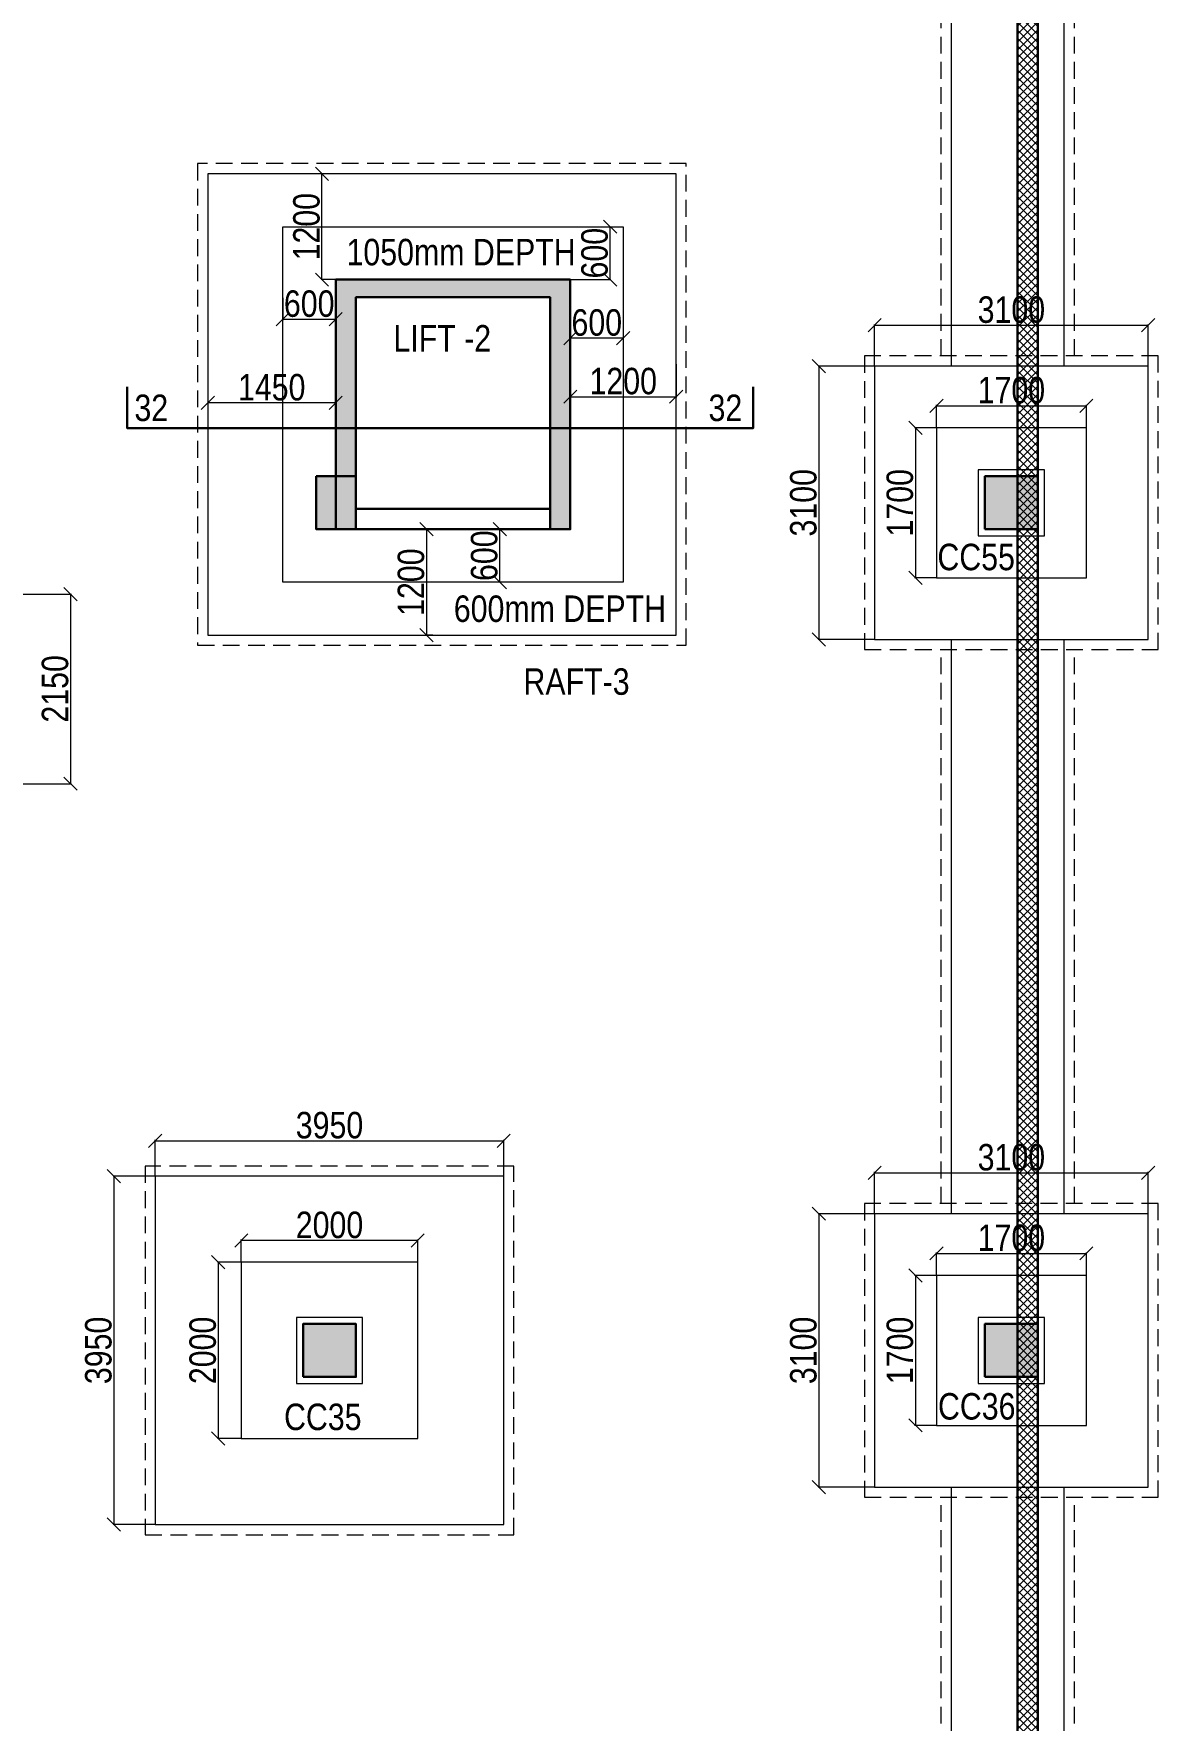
# Model space of a CAD drawing. Header units: millimetres. Extents: x 1112055 to 3390982, y -148532 to 766891.
# Drawn here: x 2037051 to 2049799, y 692544 to 711665 of the extents above; entities that cross this region are included whole.
import ezdxf

# ---------------------------------------------------------------- set-up
doc = ezdxf.new("R2010")
doc.units = ezdxf.units.MM
doc.header["$PDMODE"] = 35
doc.header["$PDSIZE"] = -25
doc.linetypes.add('DASHED2', pattern=[0.375, 0.25, -0.125])
doc.linetypes.add('Hidden', pattern=[9.525, 6.35, -3.175])
for name, color, linetype, lineweight in [('B COL. NO.', 3, 'Continuous', 20), ('B FINAL COLUMN', 1, 'Continuous', 30), ('B FOOTING', 49, 'Continuous', 20), ('B FOOTING DIM', 234, 'Continuous', 9), ('B HATCH', 250, 'Continuous', 0), ('B P.C.C', 251, 'Continuous', 0)]:
    doc.layers.add(name, color=color, linetype=linetype, lineweight=lineweight)
doc.layers.add('B Pedestal', color=7, linetype='Continuous', lineweight=9, true_color=0x5c8948)
doc.layers.add('B-COL HT', color=7, linetype='Continuous', lineweight=0, true_color=0x4e4f45)
doc.styles.add('SWINC', font='swissc.ttf')
doc.dimstyles.new('BHOOMI', dxfattribs={"dimtxt": 230, "dimasz": 150, "dimexe": 10, "dimexo": 0, "dimgap": 25, "dimtad": 1, "dimdec": 0, "dimzin": 0, "dimdsep": 46, "dimtxsty": 'SWINC', "dimblk": 'OBLIQUE', "dimcen": 0.09, "dimclrd": 250, "dimclre": 250, "dimclrt": 256, "dimaunit": 1, "dimadec": 3, "dimazin": 0, "dimtfac": 1, "dimtdec": 0, "dimtofl": 0, "dimtmove": 1, "dimatfit": 3, "dimfxl": 100, "dimtolj": 1, "dimtzin": 0, "dimlwd": 9, "dimlwe": 5, "dimarcsym": 0})

# ---------------------------------------------------------------- blocks, each defined once
blk = doc.blocks.new('_Oblique')
at = {"color": 0, "linetype": 'ByBlock', "lineweight": -2}
blk.add_line((-0.5, -0.5), (0.5, 0.5), dxfattribs=at)
blk = doc.blocks.new('*D2979')
at = {"layer": 'B FOOTING DIM', "color": 250, "lineweight": 5, "ltscale": 0.5, "transparency": 16777216}
for p, q in [((2046584, 698287), (2046584, 698760)), ((2046584, 698750), (2049684, 698750)), ((2049684, 698287), (2049684, 698760))]:
    blk.add_line(p, q, dxfattribs=at)
at = {"layer": 'Defpoints', "color": 0, "transparency": 16777216}
for p in [(2049684, 698750), (2046584, 698287), (2049684, 698287)]:
    blk.add_point(p, dxfattribs=at)
at = {"layer": 'B FOOTING DIM', "color": 250, "lineweight": 5, "transparency": 16777216, "xscale": 150, "yscale": 150, "zscale": 150, "rotation": 180}
blk.add_blockref('_Oblique', (2046584, 698750), dxfattribs=at)
at = {"layer": 'B FOOTING DIM', "color": 250, "lineweight": 5, "transparency": 16777216, "xscale": 150, "yscale": 150, "zscale": 150}
blk.add_blockref('_Oblique', (2049684, 698750), dxfattribs=at)
at = {"layer": 'B FOOTING DIM', "transparency": 16777216, "insert": (2048134, 698925), "char_height": 300, "attachment_point": 5, "style": 'SWINC'}
blk.add_mtext('\\A1;3100', dxfattribs=at)
blk = doc.blocks.new('*D2980')
at = {"layer": 'B FOOTING DIM', "color": 250, "lineweight": 5, "ltscale": 0.5, "transparency": 16777216}
for p, q in [((2046584, 698287), (2045942, 698287)), ((2045952, 698287), (2045952, 695187)), ((2046584, 695187), (2045942, 695187))]:
    blk.add_line(p, q, dxfattribs=at)
at = {"layer": 'Defpoints', "color": 0, "transparency": 16777216}
for p in [(2046584, 698287), (2045952, 695187), (2046584, 695187)]:
    blk.add_point(p, dxfattribs=at)
at = {"layer": 'B FOOTING DIM', "color": 250, "lineweight": 5, "transparency": 16777216, "xscale": 150, "yscale": 150, "zscale": 150}
for p, rotation in [((2045952, 698287), 90), ((2045952, 695187), 270)]:
    blk.add_blockref('_Oblique', p, dxfattribs=dict(at, rotation=rotation))
at = {"layer": 'B FOOTING DIM', "transparency": 16777216, "insert": (2045777, 696737), "char_height": 300, "attachment_point": 5, "rotation": 90, "style": 'SWINC'}
blk.add_mtext('\\A1;3100', dxfattribs=at)
blk = doc.blocks.new('*D2981')
at = {"layer": 'B FOOTING DIM', "color": 250, "lineweight": 5, "ltscale": 0.5, "transparency": 16777216}
for p, q in [((2047284, 697587), (2047036, 697587)), ((2047046, 697587), (2047046, 695887)), ((2047284, 695887), (2047036, 695887))]:
    blk.add_line(p, q, dxfattribs=at)
at = {"layer": 'Defpoints', "color": 0, "transparency": 16777216}
for p in [(2047284, 697587), (2047046, 695887), (2047284, 695887)]:
    blk.add_point(p, dxfattribs=at)
at = {"layer": 'B FOOTING DIM', "color": 250, "lineweight": 5, "transparency": 16777216, "xscale": 150, "yscale": 150, "zscale": 150}
for p, rotation in [((2047046, 697587), 90), ((2047046, 695887), 270)]:
    blk.add_blockref('_Oblique', p, dxfattribs=dict(at, rotation=rotation))
at = {"layer": 'B FOOTING DIM', "transparency": 16777216, "insert": (2046871, 696737), "char_height": 300, "attachment_point": 5, "rotation": 90, "style": 'SWINC'}
blk.add_mtext('\\A1;1700', dxfattribs=at)
blk = doc.blocks.new('*D2982')
at = {"layer": 'B FOOTING DIM', "color": 250, "lineweight": 5, "ltscale": 0.5, "transparency": 16777216}
for p, q in [((2047284, 697587), (2047284, 697847)), ((2047284, 697837), (2048984, 697837)), ((2048984, 697587), (2048984, 697847))]:
    blk.add_line(p, q, dxfattribs=at)
at = {"layer": 'Defpoints', "color": 0, "transparency": 16777216}
for p in [(2048984, 697837), (2047284, 697587), (2048984, 697587)]:
    blk.add_point(p, dxfattribs=at)
at = {"layer": 'B FOOTING DIM', "color": 250, "lineweight": 5, "transparency": 16777216, "xscale": 150, "yscale": 150, "zscale": 150, "rotation": 180}
blk.add_blockref('_Oblique', (2047284, 697837), dxfattribs=at)
at = {"layer": 'B FOOTING DIM', "color": 250, "lineweight": 5, "transparency": 16777216, "xscale": 150, "yscale": 150, "zscale": 150}
blk.add_blockref('_Oblique', (2048984, 697837), dxfattribs=at)
at = {"layer": 'B FOOTING DIM', "transparency": 16777216, "insert": (2048134, 698012), "char_height": 300, "attachment_point": 5, "style": 'SWINC'}
blk.add_mtext('\\A1;1700', dxfattribs=at)
blk = doc.blocks.new('*D2983')
at = {"layer": 'B FOOTING DIM', "color": 250, "lineweight": 5, "ltscale": 0.5, "transparency": 16777216}
for p, q in [((2046584, 707897), (2046584, 708370)), ((2046584, 708360), (2049684, 708360)), ((2049684, 707897), (2049684, 708370))]:
    blk.add_line(p, q, dxfattribs=at)
at = {"layer": 'Defpoints', "color": 0, "transparency": 16777216}
for p in [(2049684, 708360), (2046584, 707897), (2049684, 707897)]:
    blk.add_point(p, dxfattribs=at)
at = {"layer": 'B FOOTING DIM', "color": 250, "lineweight": 5, "transparency": 16777216, "xscale": 150, "yscale": 150, "zscale": 150, "rotation": 180}
blk.add_blockref('_Oblique', (2046584, 708360), dxfattribs=at)
at = {"layer": 'B FOOTING DIM', "color": 250, "lineweight": 5, "transparency": 16777216, "xscale": 150, "yscale": 150, "zscale": 150}
blk.add_blockref('_Oblique', (2049684, 708360), dxfattribs=at)
at = {"layer": 'B FOOTING DIM', "transparency": 16777216, "insert": (2048134, 708535), "char_height": 300, "attachment_point": 5, "style": 'SWINC'}
blk.add_mtext('\\A1;3100', dxfattribs=at)
blk = doc.blocks.new('*D2984')
at = {"layer": 'B FOOTING DIM', "color": 250, "lineweight": 5, "ltscale": 0.5, "transparency": 16777216}
for p, q in [((2046584, 707897), (2045942, 707897)), ((2045952, 707897), (2045952, 704797)), ((2046584, 704797), (2045942, 704797))]:
    blk.add_line(p, q, dxfattribs=at)
at = {"layer": 'Defpoints', "color": 0, "transparency": 16777216}
for p in [(2046584, 707897), (2045952, 704797), (2046584, 704797)]:
    blk.add_point(p, dxfattribs=at)
at = {"layer": 'B FOOTING DIM', "color": 250, "lineweight": 5, "transparency": 16777216, "xscale": 150, "yscale": 150, "zscale": 150}
for p, rotation in [((2045952, 707897), 90), ((2045952, 704797), 270)]:
    blk.add_blockref('_Oblique', p, dxfattribs=dict(at, rotation=rotation))
at = {"layer": 'B FOOTING DIM', "transparency": 16777216, "insert": (2045777, 706347), "char_height": 300, "attachment_point": 5, "rotation": 90, "style": 'SWINC'}
blk.add_mtext('\\A1;3100', dxfattribs=at)
blk = doc.blocks.new('*D2985')
at = {"layer": 'B FOOTING DIM', "color": 250, "lineweight": 5, "ltscale": 0.5, "transparency": 16777216}
for p, q in [((2047284, 707197), (2047036, 707197)), ((2047046, 707197), (2047046, 705497)), ((2047284, 705497), (2047036, 705497))]:
    blk.add_line(p, q, dxfattribs=at)
at = {"layer": 'Defpoints', "color": 0, "transparency": 16777216}
for p in [(2047284, 707197), (2047046, 705497), (2047284, 705497)]:
    blk.add_point(p, dxfattribs=at)
at = {"layer": 'B FOOTING DIM', "color": 250, "lineweight": 5, "transparency": 16777216, "xscale": 150, "yscale": 150, "zscale": 150}
for p, rotation in [((2047046, 707197), 90), ((2047046, 705497), 270)]:
    blk.add_blockref('_Oblique', p, dxfattribs=dict(at, rotation=rotation))
at = {"layer": 'B FOOTING DIM', "transparency": 16777216, "insert": (2046871, 706347), "char_height": 300, "attachment_point": 5, "rotation": 90, "style": 'SWINC'}
blk.add_mtext('\\A1;1700', dxfattribs=at)
blk = doc.blocks.new('*D2986')
at = {"layer": 'B FOOTING DIM', "color": 250, "lineweight": 5, "ltscale": 0.5, "transparency": 16777216}
for p, q in [((2047284, 707197), (2047284, 707457)), ((2047284, 707447), (2048984, 707447)), ((2048984, 707197), (2048984, 707457))]:
    blk.add_line(p, q, dxfattribs=at)
at = {"layer": 'Defpoints', "color": 0, "transparency": 16777216}
for p in [(2048984, 707447), (2047284, 707197), (2048984, 707197)]:
    blk.add_point(p, dxfattribs=at)
at = {"layer": 'B FOOTING DIM', "color": 250, "lineweight": 5, "transparency": 16777216, "xscale": 150, "yscale": 150, "zscale": 150, "rotation": 180}
blk.add_blockref('_Oblique', (2047284, 707447), dxfattribs=at)
at = {"layer": 'B FOOTING DIM', "color": 250, "lineweight": 5, "transparency": 16777216, "xscale": 150, "yscale": 150, "zscale": 150}
blk.add_blockref('_Oblique', (2048984, 707447), dxfattribs=at)
at = {"layer": 'B FOOTING DIM', "transparency": 16777216, "insert": (2048134, 707622), "char_height": 300, "attachment_point": 5, "style": 'SWINC'}
blk.add_mtext('\\A1;1700', dxfattribs=at)
blk = doc.blocks.new('*D2993')
at = {"layer": 'B FOOTING DIM', "color": 250, "lineweight": 5, "ltscale": 0.5, "transparency": 16777216}
for p, q in [((2039404, 697737), (2039404, 697993)), ((2041404, 697983), (2039404, 697983)), ((2041404, 697737), (2041404, 697993))]:
    blk.add_line(p, q, dxfattribs=at)
at = {"layer": 'Defpoints', "color": 0, "transparency": 16777216}
for p in [(2039404, 697983), (2039404, 697737), (2041404, 697737)]:
    blk.add_point(p, dxfattribs=at)
at = {"layer": 'B FOOTING DIM', "color": 250, "lineweight": 5, "transparency": 16777216, "xscale": 150, "yscale": 150, "zscale": 150, "rotation": 180}
blk.add_blockref('_Oblique', (2039404, 697983), dxfattribs=at)
at = {"layer": 'B FOOTING DIM', "color": 250, "lineweight": 5, "transparency": 16777216, "xscale": 150, "yscale": 150, "zscale": 150}
blk.add_blockref('_Oblique', (2041404, 697983), dxfattribs=at)
at = {"layer": 'B FOOTING DIM', "transparency": 16777216, "insert": (2040404, 698158), "char_height": 300, "attachment_point": 5, "style": 'SWINC'}
blk.add_mtext('\\A1;2000', dxfattribs=at)
blk = doc.blocks.new('*D2994')
at = {"layer": 'B FOOTING DIM', "color": 250, "lineweight": 5, "ltscale": 0.5, "transparency": 16777216}
for p, q in [((2039404, 697737), (2039133, 697737)), ((2039143, 697737), (2039143, 695737)), ((2039404, 695737), (2039133, 695737))]:
    blk.add_line(p, q, dxfattribs=at)
at = {"layer": 'Defpoints', "color": 0, "transparency": 16777216}
for p in [(2039404, 697737), (2039143, 695737), (2039404, 695737)]:
    blk.add_point(p, dxfattribs=at)
at = {"layer": 'B FOOTING DIM', "color": 250, "lineweight": 5, "transparency": 16777216, "xscale": 150, "yscale": 150, "zscale": 150}
for p, rotation in [((2039143, 697737), 90), ((2039143, 695737), 270)]:
    blk.add_blockref('_Oblique', p, dxfattribs=dict(at, rotation=rotation))
at = {"layer": 'B FOOTING DIM', "transparency": 16777216, "insert": (2038968, 696737), "char_height": 300, "attachment_point": 5, "rotation": 90, "style": 'SWINC'}
blk.add_mtext('\\A1;2000', dxfattribs=at)
blk = doc.blocks.new('*D2995')
at = {"layer": 'B FOOTING DIM', "color": 250, "lineweight": 5, "ltscale": 0.5, "transparency": 16777216}
for p, q in [((2038429, 698712), (2038429, 699124)), ((2038429, 699114), (2042379, 699114)), ((2042379, 698712), (2042379, 699124))]:
    blk.add_line(p, q, dxfattribs=at)
at = {"layer": 'Defpoints', "color": 0, "transparency": 16777216}
for p in [(2042379, 699114), (2038429, 698712), (2042379, 698712)]:
    blk.add_point(p, dxfattribs=at)
at = {"layer": 'B FOOTING DIM', "color": 250, "lineweight": 5, "transparency": 16777216, "xscale": 150, "yscale": 150, "zscale": 150, "rotation": 180}
blk.add_blockref('_Oblique', (2038429, 699114), dxfattribs=at)
at = {"layer": 'B FOOTING DIM', "color": 250, "lineweight": 5, "transparency": 16777216, "xscale": 150, "yscale": 150, "zscale": 150}
blk.add_blockref('_Oblique', (2042379, 699114), dxfattribs=at)
at = {"layer": 'B FOOTING DIM', "transparency": 16777216, "insert": (2040404, 699289), "char_height": 300, "attachment_point": 5, "style": 'SWINC'}
blk.add_mtext('\\A1;3950', dxfattribs=at)
blk = doc.blocks.new('*D2996')
at = {"layer": 'B FOOTING DIM', "color": 250, "lineweight": 5, "ltscale": 0.5, "transparency": 16777216}
for p, q in [((2038429, 698712), (2037950, 698712)), ((2037960, 698712), (2037960, 694762)), ((2038429, 694762), (2037950, 694762))]:
    blk.add_line(p, q, dxfattribs=at)
at = {"layer": 'Defpoints', "color": 0, "transparency": 16777216}
for p in [(2038429, 698712), (2037960, 694762), (2038429, 694762)]:
    blk.add_point(p, dxfattribs=at)
at = {"layer": 'B FOOTING DIM', "color": 250, "lineweight": 5, "transparency": 16777216, "xscale": 150, "yscale": 150, "zscale": 150}
for p, rotation in [((2037960, 698712), 90), ((2037960, 694762), 270)]:
    blk.add_blockref('_Oblique', p, dxfattribs=dict(at, rotation=rotation))
at = {"layer": 'B FOOTING DIM', "transparency": 16777216, "insert": (2037785, 696737), "char_height": 300, "attachment_point": 5, "rotation": 90, "style": 'SWINC'}
blk.add_mtext('\\A1;3950', dxfattribs=at)
blk = doc.blocks.new('*D3000')
at = {"layer": 'B FOOTING DIM', "color": 250, "lineweight": 5, "ltscale": 0.5, "transparency": 16777216}
for p, q in [((2036859, 705312), (2037479, 705312)), ((2037469, 705312), (2037469, 703162)), ((2036859, 703162), (2037479, 703162))]:
    blk.add_line(p, q, dxfattribs=at)
at = {"layer": 'Defpoints', "color": 0, "transparency": 16777216}
for p in [(2036859, 705312), (2036859, 703162), (2037469, 703162)]:
    blk.add_point(p, dxfattribs=at)
at = {"layer": 'B FOOTING DIM', "color": 250, "lineweight": 5, "transparency": 16777216, "xscale": 150, "yscale": 150, "zscale": 150}
for p, rotation in [((2037469, 705312), 90), ((2037469, 703162), 270)]:
    blk.add_blockref('_Oblique', p, dxfattribs=dict(at, rotation=rotation))
at = {"layer": 'B FOOTING DIM', "transparency": 16777216, "insert": (2037294, 704237), "char_height": 300, "attachment_point": 5, "rotation": 90, "style": 'SWINC'}
blk.add_mtext('\\A1;2150', dxfattribs=at)
blk = doc.blocks.new('*D2544')
at = {"layer": 'B FOOTING DIM', "color": 250, "lineweight": 5, "ltscale": 0.5, "transparency": 16777216}
for p, q in [((2040349, 710077), (2040309, 710077)), ((2040319, 708877), (2040319, 710077)), ((2040474, 708877), (2040309, 708877))]:
    blk.add_line(p, q, dxfattribs=at)
at = {"layer": 'Defpoints', "color": 0, "transparency": 16777216}
for p in [(2040319, 710077), (2040349, 710077), (2040474, 708877)]:
    blk.add_point(p, dxfattribs=at)
at = {"layer": 'B FOOTING DIM', "color": 250, "lineweight": 5, "transparency": 16777216, "xscale": 150, "yscale": 150, "zscale": 150}
for p, rotation in [((2040319, 710077), 90), ((2040319, 708877), 270)]:
    blk.add_blockref('_Oblique', p, dxfattribs=dict(at, rotation=rotation))
at = {"layer": 'B FOOTING DIM', "transparency": 16777216, "insert": (2040144, 709477), "char_height": 300, "attachment_point": 5, "rotation": 90, "style": 'SWINC'}
blk.add_mtext('\\A1;1200', dxfattribs=at)
blk = doc.blocks.new('*D2545')
at = {"layer": 'B FOOTING DIM', "color": 250, "lineweight": 5, "ltscale": 0.5, "transparency": 16777216}
for p, q in [((2039024, 707580), (2039024, 707470)), ((2040474, 707580), (2040474, 707470)), ((2040474, 707480), (2039024, 707480))]:
    blk.add_line(p, q, dxfattribs=at)
at = {"layer": 'Defpoints', "color": 0, "transparency": 16777216}
for p in [(2039024, 707580), (2040474, 707580), (2039024, 707480)]:
    blk.add_point(p, dxfattribs=at)
at = {"layer": 'B FOOTING DIM', "color": 250, "lineweight": 5, "transparency": 16777216, "xscale": 150, "yscale": 150, "zscale": 150, "rotation": 180}
blk.add_blockref('_Oblique', (2039024, 707480), dxfattribs=at)
at = {"layer": 'B FOOTING DIM', "color": 250, "lineweight": 5, "transparency": 16777216, "xscale": 150, "yscale": 150, "zscale": 150}
blk.add_blockref('_Oblique', (2040474, 707480), dxfattribs=at)
at = {"layer": 'B FOOTING DIM', "transparency": 16777216, "insert": (2039749, 707655), "char_height": 300, "attachment_point": 5, "style": 'SWINC'}
blk.add_mtext('\\A1;1450', dxfattribs=at)
blk = doc.blocks.new('*D2546')
at = {"layer": 'B FOOTING DIM', "color": 250, "lineweight": 5, "ltscale": 0.5, "transparency": 16777216}
for p, q in [((2043134, 707920), (2043134, 707540)), ((2044334, 707920), (2044334, 707540)), ((2043134, 707550), (2044334, 707550))]:
    blk.add_line(p, q, dxfattribs=at)
at = {"layer": 'Defpoints', "color": 0, "transparency": 16777216}
for p in [(2043134, 707920), (2044334, 707920), (2044334, 707550)]:
    blk.add_point(p, dxfattribs=at)
at = {"layer": 'B FOOTING DIM', "color": 250, "lineweight": 5, "transparency": 16777216, "xscale": 150, "yscale": 150, "zscale": 150, "rotation": 180}
blk.add_blockref('_Oblique', (2043134, 707550), dxfattribs=at)
at = {"layer": 'B FOOTING DIM', "color": 250, "lineweight": 5, "transparency": 16777216, "xscale": 150, "yscale": 150, "zscale": 150}
blk.add_blockref('_Oblique', (2044334, 707550), dxfattribs=at)
at = {"layer": 'B FOOTING DIM', "transparency": 16777216, "insert": (2043734, 707725), "char_height": 300, "attachment_point": 5, "style": 'SWINC'}
blk.add_mtext('\\A1;1200', dxfattribs=at)
blk = doc.blocks.new('*D2561')
at = {"layer": 'B FOOTING DIM', "color": 250, "lineweight": 5, "ltscale": 0.5, "transparency": 16777216}
for p, q in [((2041574, 706047), (2041494, 706047)), ((2041504, 706047), (2041504, 704847)), ((2041574, 704847), (2041494, 704847))]:
    blk.add_line(p, q, dxfattribs=at)
at = {"layer": 'Defpoints', "color": 0, "transparency": 16777216}
for p in [(2041574, 706047), (2041504, 704847), (2041574, 704847)]:
    blk.add_point(p, dxfattribs=at)
at = {"layer": 'B FOOTING DIM', "color": 250, "lineweight": 5, "transparency": 16777216, "xscale": 150, "yscale": 150, "zscale": 150}
for p, rotation in [((2041504, 706047), 90), ((2041504, 704847), 270)]:
    blk.add_blockref('_Oblique', p, dxfattribs=dict(at, rotation=rotation))
at = {"layer": 'B FOOTING DIM', "transparency": 16777216, "insert": (2041329, 705447), "char_height": 300, "attachment_point": 5, "rotation": 90, "style": 'SWINC'}
blk.add_mtext('\\A1;1200', dxfattribs=at)
blk = doc.blocks.new('*D2570')
at = {"layer": 'B FOOTING DIM', "color": 250, "lineweight": 5, "ltscale": 0.5, "transparency": 16777216}
for p, q in [((2042334, 706047), (2042344, 706047)), ((2042334, 705447), (2042334, 706047)), ((2042334, 705447), (2042344, 705447))]:
    blk.add_line(p, q, dxfattribs=at)
at = {"layer": 'Defpoints', "color": 0, "transparency": 16777216}
for p in [(2042334, 706047), (2042334, 706047), (2042334, 705447)]:
    blk.add_point(p, dxfattribs=at)
at = {"layer": 'B FOOTING DIM', "color": 250, "lineweight": 5, "transparency": 16777216, "xscale": 150, "yscale": 150, "zscale": 150}
for p, rotation in [((2042334, 706047), 90), ((2042334, 705447), 270)]:
    blk.add_blockref('_Oblique', p, dxfattribs=dict(at, rotation=rotation))
at = {"layer": 'B FOOTING DIM', "transparency": 16777216, "insert": (2042159, 705747), "char_height": 300, "attachment_point": 5, "rotation": 90, "style": 'SWINC'}
blk.add_mtext('\\A1;600', dxfattribs=at)
blk = doc.blocks.new('*D2571')
at = {"layer": 'B FOOTING DIM', "color": 250, "lineweight": 5, "ltscale": 0.5, "transparency": 16777216}
for p, q in [((2039874, 708670), (2039874, 708418)), ((2040474, 708670), (2040474, 708418)), ((2039874, 708428), (2040474, 708428))]:
    blk.add_line(p, q, dxfattribs=at)
at = {"layer": 'Defpoints', "color": 0, "transparency": 16777216}
for p in [(2039874, 708670), (2040474, 708670), (2040474, 708428)]:
    blk.add_point(p, dxfattribs=at)
at = {"layer": 'B FOOTING DIM', "color": 250, "lineweight": 5, "transparency": 16777216, "xscale": 150, "yscale": 150, "zscale": 150, "rotation": 180}
blk.add_blockref('_Oblique', (2039874, 708428), dxfattribs=at)
at = {"layer": 'B FOOTING DIM', "color": 250, "lineweight": 5, "transparency": 16777216, "xscale": 150, "yscale": 150, "zscale": 150}
blk.add_blockref('_Oblique', (2040474, 708428), dxfattribs=at)
at = {"layer": 'B FOOTING DIM', "transparency": 16777216, "insert": (2040174, 708603), "char_height": 300, "attachment_point": 5, "style": 'SWINC'}
blk.add_mtext('\\A1;600', dxfattribs=at)
blk = doc.blocks.new('*D2572')
at = {"layer": 'B FOOTING DIM', "color": 250, "lineweight": 5, "ltscale": 0.5, "transparency": 16777216}
for p, q in [((2043134, 708455), (2043134, 708204)), ((2043734, 708455), (2043734, 708204)), ((2043734, 708214), (2043134, 708214))]:
    blk.add_line(p, q, dxfattribs=at)
at = {"layer": 'Defpoints', "color": 0, "transparency": 16777216}
for p in [(2043134, 708455), (2043734, 708455), (2043134, 708214)]:
    blk.add_point(p, dxfattribs=at)
at = {"layer": 'B FOOTING DIM', "color": 250, "lineweight": 5, "transparency": 16777216, "xscale": 150, "yscale": 150, "zscale": 150, "rotation": 180}
blk.add_blockref('_Oblique', (2043134, 708214), dxfattribs=at)
at = {"layer": 'B FOOTING DIM', "color": 250, "lineweight": 5, "transparency": 16777216, "xscale": 150, "yscale": 150, "zscale": 150}
blk.add_blockref('_Oblique', (2043734, 708214), dxfattribs=at)
at = {"layer": 'B FOOTING DIM', "transparency": 16777216, "insert": (2043434, 708389), "char_height": 300, "attachment_point": 5, "style": 'SWINC'}
blk.add_mtext('\\A1;600', dxfattribs=at)
blk = doc.blocks.new('*D2579')
at = {"layer": 'B FOOTING DIM', "color": 250, "lineweight": 5, "ltscale": 0.5, "transparency": 16777216}
for p, q in [((2043134, 709477), (2043595, 709477)), ((2043585, 708877), (2043585, 709477)), ((2043134, 708877), (2043595, 708877))]:
    blk.add_line(p, q, dxfattribs=at)
at = {"layer": 'Defpoints', "color": 0, "transparency": 16777216}
for p in [(2043134, 709477), (2043585, 709477), (2043134, 708877)]:
    blk.add_point(p, dxfattribs=at)
at = {"layer": 'B FOOTING DIM', "color": 250, "lineweight": 5, "transparency": 16777216, "xscale": 150, "yscale": 150, "zscale": 150}
for p, rotation in [((2043585, 709477), 90), ((2043585, 708877), 270)]:
    blk.add_blockref('_Oblique', p, dxfattribs=dict(at, rotation=rotation))
at = {"layer": 'B FOOTING DIM', "transparency": 16777216, "insert": (2043410, 709177), "char_height": 300, "attachment_point": 5, "rotation": 90, "style": 'SWINC'}
blk.add_mtext('\\A1;600', dxfattribs=at)

msp = doc.modelspace()

# ---------------------------------------------------------------- hatches: boundary and pattern name
at = {"layer": 'B HATCH', "lineweight": 0}
h = msp.add_hatch(dxfattribs=at)
h.set_pattern_fill('ANSI37', color=250, scale=20, style=0)
h.set_pattern_definition([(45, (271573.584, 205286.05), (-44.9012806, 44.9012806), []), (135, (271573.584, 205286.05), (-44.9012806, -44.9012806), [])])
h.paths.add_polyline_path([(2048204.1, 723875.9), (2048204.1, 727418.8), (2041029.1, 727292.9), (2041029.1, 723876.1)], flags=16)
h.paths.add_polyline_path([(2022340.1, 724422.7), (2027289.1, 724422.7), (2027289.1, 727051.5), (2022340.1, 726964.7)], flags=16)
h.paths.add_polyline_path([(2029179.1, 727085), (2029629.1, 727092.9), (2029629.1, 723875.7), (2029179.1, 723875.7)], flags=16)
h.paths.add_polyline_path([(1985114.1, 723607.5), (1985114.1, 614861.9), (2035574.1, 614861.9), (2035574.1, 654741.9), (2048204.1, 654741.9), (2048204.1, 723645.9), (2029165.7, 723646.5), (2029165.7, 720986.9), (2028949.1, 720986.9), (2028949.1, 727080.9), (2027519.1, 727055.8), (2027519.1, 720986.9), (2027289.1, 720986.9), (2027289.1, 724192.7), (2017838.1, 724192.7), (2017838.1, 723607.5)], flags=16)
h.paths.add_polyline_path([(2040803.8, 727289), (2040803.8, 723876.1), (2033374.1, 723876.4), (2033374.1, 727158.6)], flags=16)
h.paths.add_polyline_path([(2029859.1, 723876.5), (2029859.1, 727096.9), (2033144.1, 727154.5), (2033144.1, 723876.4)], flags=16)
h.paths.add_polyline_path([(2017608.1, 723837.5), (1984884.1, 723837.5), (1984884.1, 614631.9), (2035804.1, 614631.9), (2035804.1, 654511.9), (2048434.1, 654511.9), (2048434.1, 727652.9), (2022110.1, 727190.9), (2022110.1, 724422.7), (2017608.1, 724422.7)])
at = {"layer": 'B-COL HT', "lineweight": 0}
h = msp.add_hatch(color=250, dxfattribs=at)
h.dxf.hatch_style = 1
h.paths.add_polyline_path([(2042904.1, 706046.9), (2043134.1, 706046.9), (2043134.1, 708876.9), (2040474.1, 708876.9), (2040474.1, 706046.9), (2040704.1, 706046.9), (2040704.1, 708676.9), (2042904.1, 708676.9)])
h = msp.add_hatch(color=250, dxfattribs=at)
h.dxf.hatch_style = 1
h.paths.add_polyline_path([(2040254.1, 706646.9), (2040704.1, 706646.9), (2040704.1, 706046.9), (2040254.1, 706046.9)])
h = msp.add_hatch(color=250, dxfattribs=at)
h.dxf.hatch_style = 1
h.paths.add_polyline_path([(2047834.1, 706046.9), (2048434.1, 706046.9), (2048434.1, 706646.9), (2047834.1, 706646.9)])
h = msp.add_hatch(color=250, dxfattribs=at)
h.dxf.hatch_style = 1
h.paths.add_polyline_path([(2040104.1, 696436.9), (2040704.1, 696436.9), (2040704.1, 697036.9), (2040104.1, 697036.9)])
h = msp.add_hatch(color=250, dxfattribs=at)
h.dxf.hatch_style = 1
h.paths.add_polyline_path([(2047834.1, 696436.9), (2048434.1, 696436.9), (2048434.1, 697036.9), (2047834.1, 697036.9)])

# ---------------------------------------------------------------- linework, layer by layer
at = {"color": 16, "linetype": 'DASHED2', "lineweight": 30, "ltscale": 2500}
msp.add_lwpolyline([(1996084.1, 679511.9), (2048434.1, 679511.9), (2048434.1, 721356.9), (1996084.1, 721356.9)], close=True, dxfattribs=at)
at = {"color": 6, "lineweight": 30}
msp.add_lwpolyline([(2038110.5, 707661.6), (2038110.5, 707191.6), (2045205.3, 707191.6), (2045205.3, 707661.6)], dxfattribs=at)
at = {"layer": 'B FINAL COLUMN'}
for p, q in [((2040704.1, 706276.9), (2042904.1, 706276.9)), ((2040704.1, 706046.9), (2042904.1, 706046.9))]:
    msp.add_line(p, q, dxfattribs=at)
at = {"layer": 'B FINAL COLUMN', "color": 16, "lineweight": 30}
msp.add_lwpolyline([(2017608.1, 723837.5), (1984884.1, 723837.5), (1984884.1, 614631.9), (2035804.1, 614631.9), (2035804.1, 654511.9), (2048434.1, 654511.9), (2048434.1, 727652.9), (2022110.1, 727190.9), (2022110.1, 724422.7), (2017608.1, 724422.7), (2017608.1, 723837.5)], dxfattribs=at)
msp.add_lwpolyline([(1985114.1, 614861.9), (2035574.1, 614861.9), (2035574.1, 654741.9), (2048204.1, 654741.9), (2048204.1, 723645.9), (2029165.7, 723646.5), (2029165.7, 720986.9), (2028949.1, 720986.9), (2028949.1, 727080.9), (2027519.1, 727055.8), (2027519.1, 720986.9), (2027289.1, 720986.9), (2027289.1, 724192.7), (2017838.1, 724192.7), (2017838.1, 723607.5), (1985114.1, 723607.5)], close=True, dxfattribs=at)
at = {"layer": 'B FINAL COLUMN'}
msp.add_lwpolyline([(2042904.1, 706046.9), (2043134.1, 706046.9), (2043134.1, 708876.9), (2040474.1, 708876.9), (2040474.1, 706046.9), (2040704.1, 706046.9), (2040704.1, 708676.9), (2042904.1, 708676.9), (2042904.1, 706046.9)], dxfattribs=at)
for points in [[(2040254.1, 706646.9), (2040704.1, 706646.9), (2040704.1, 706046.9), (2040254.1, 706046.9)], [(2047834.1, 706046.9), (2048434.1, 706046.9), (2048434.1, 706646.9), (2047834.1, 706646.9)], [(2040104.1, 696436.9), (2040704.1, 696436.9), (2040704.1, 697036.9), (2040104.1, 697036.9)], [(2047834.1, 696436.9), (2048434.1, 696436.9), (2048434.1, 697036.9), (2047834.1, 697036.9)]]:
    msp.add_lwpolyline(points, close=True, dxfattribs=at)
at = {"layer": 'B FOOTING'}
for points in [[(2047454.1, 707896.9), (2047454.1, 712881.9)], [(2048734.1, 707896.9), (2048734.1, 712881.9)], [(2047454.1, 698286.9), (2047454.1, 704796.9)], [(2048734.1, 698286.9), (2048734.1, 704796.9)], [(2047454.1, 690391.9), (2047454.1, 695186.9)], [(2048734.1, 690391.9), (2048734.1, 695186.9)]]:
    msp.add_lwpolyline(points, dxfattribs=at)
for points in [[(2039024.1, 704846.9), (2044334.1, 704846.9), (2044334.1, 710076.9), (2039024.1, 710076.9)], [(2046584.1, 704796.9), (2049684.1, 704796.9), (2049684.1, 707896.9), (2046584.1, 707896.9)], [(2047284.1, 705496.9), (2048984.1, 705496.9), (2048984.1, 707196.9), (2047284.1, 707196.9)], [(2038429.1, 694761.9), (2042379.1, 694761.9), (2042379.1, 698711.9), (2038429.1, 698711.9)], [(2046584.1, 695186.9), (2049684.1, 695186.9), (2049684.1, 698286.9), (2046584.1, 698286.9)], [(2039404.1, 695736.9), (2041404.1, 695736.9), (2041404.1, 697736.9), (2039404.1, 697736.9)], [(2047284.1, 695886.9), (2048984.1, 695886.9), (2048984.1, 697586.9), (2047284.1, 697586.9)]]:
    msp.add_lwpolyline(points, close=True, dxfattribs=at)
at = {"layer": 'B FOOTING', "color": 4}
msp.add_lwpolyline([(2039874.1, 709476.9), (2043734.1, 709476.9), (2043734.1, 705446.9), (2039874.1, 705446.9)], close=True, dxfattribs=at)
at = {"layer": 'B P.C.C', "color": 250, "linetype": 'Hidden', "lineweight": 0, "ltscale": 30}
for points in [[(2047339.1, 708011.9), (2047339.1, 712766.9)], [(2048849.1, 708011.9), (2048849.1, 712766.9)], [(2047339.1, 698401.9), (2047339.1, 704681.9)], [(2048849.1, 698401.9), (2048849.1, 704681.9)], [(2047339.1, 690506.9), (2047339.1, 695071.9)], [(2048849.1, 690506.9), (2048849.1, 695071.9)]]:
    msp.add_lwpolyline(points, dxfattribs=at)
for points in [[(2038909.1, 704731.9), (2044449.1, 704731.9), (2044449.1, 710191.9), (2038909.1, 710191.9)], [(2046469.1, 704681.9), (2049799.1, 704681.9), (2049799.1, 708011.9), (2046469.1, 708011.9)], [(2038314.1, 694646.9), (2042494.1, 694646.9), (2042494.1, 698826.9), (2038314.1, 698826.9)], [(2046469.1, 695071.9), (2049799.1, 695071.9), (2049799.1, 698401.9), (2046469.1, 698401.9)]]:
    msp.add_lwpolyline(points, close=True, dxfattribs=at)
at = {"layer": 'B Pedestal', "color": 87, "lineweight": 9}
for points in [[(2047759.1, 705971.9), (2048509.1, 705971.9), (2048509.1, 706721.9), (2047759.1, 706721.9)], [(2040029.1, 696361.9), (2040779.1, 696361.9), (2040779.1, 697111.9), (2040029.1, 697111.9)], [(2047759.1, 696361.9), (2048509.1, 696361.9), (2048509.1, 697111.9), (2047759.1, 697111.9)]]:
    msp.add_lwpolyline(points, close=True, dxfattribs=at)

# ---------------------------------------------------------------- texts
at = {"color": 6, "lineweight": 30, "style": 'SWINC'}
for s, p in [('32', (2038192.9, 707273.7)), ('32', (2044700.7, 707273.7)), ('RAFT-3', (2042603.5, 704170))]:
    msp.add_text(s, height=300, dxfattribs=at).set_placement(p)
at = {"layer": 'B COL. NO.', "style": 'SWINC'}
for s, p in [('LIFT -2', (2041128.4, 708061.8)), ('CC55', (2047295.8, 705582.4)), ('CC36', (2047302.1, 695952.9)), ('CC35', (2039888.9, 695833.5))]:
    msp.add_text(s, height=300, dxfattribs=at).set_placement(p)
at = {"layer": 'B FOOTING', "color": 4, "style": 'SWINC'}
msp.add_text('1050mm DEPTH', height=300, dxfattribs=at).set_placement((2040597.4, 709039.2))
at = {"layer": 'B FOOTING', "color": 5, "style": 'SWINC'}
msp.add_text('600mm DEPTH', height=300, dxfattribs=at).set_placement((2041813.5, 704996))

# ---------------------------------------------------------------- dimensions: what is measured, and where the dimension line sits
at = {"layer": 'B FOOTING DIM', "color": 250, "ltscale": 0.5}
for base, p1, p2, picture, middle in [((2040318.5, 710076.9), (2040474.1, 708876.9), (2040349.1, 710076.9), '*D2544', (2040143.5, 709476.9)), ((2045951.6, 704796.9), (2046584.1, 707896.9), (2046584.1, 704796.9), '*D2984', (2045776.6, 706346.9)), ((2047046.5, 705496.9), (2047284.1, 707196.9), (2047284.1, 705496.9), '*D2985', (2046871.5, 706346.9)), ((2041503.5, 704846.9), (2041573.5, 706046.9), (2041573.5, 704846.9), '*D2561', (2041328.5, 705446.9)), ((2037468.8, 703161.9), (2036859.1, 705311.9), (2036859.1, 703161.9), '*D3000', (2037293.8, 704236.9)), ((2037959.9, 694761.9), (2038429.1, 698711.9), (2038429.1, 694761.9), '*D2996', (2037784.9, 696736.9)), ((2045951.6, 695186.9), (2046584.1, 698286.9), (2046584.1, 695186.9), '*D2980', (2045776.6, 696736.9)), ((2039142.6, 695736.9), (2039404.1, 697736.9), (2039404.1, 695736.9), '*D2994', (2038967.6, 696736.9)), ((2047046.5, 695886.9), (2047284.1, 697586.9), (2047284.1, 695886.9), '*D2981', (2046871.5, 696736.9))]:
    dim = msp.add_linear_dim(base=base, p1=p1, p2=p2, angle=90, dimstyle='BHOOMI', override={"dimtxt": 300, "dimlwd": 5}, dxfattribs=at)
    dim.commit()
    dim.dimension.update_dxf_attribs({"geometry": picture, "text_midpoint": middle})
for base, p1, p2, angle, picture, middle in [((2043585.2, 709476.9), (2043134.1, 708876.9), (2043134.1, 709476.9), 90, '*D2579', (2043585.2, 709176.9)), ((2043134.1, 708213.5), (2043734.1, 708455.4), (2043134.1, 708455.4), 180, '*D2572', (2043434.1, 708213.5)), ((2042333.5, 706046.9), (2042333.5, 705446.9), (2042333.5, 706046.9), 90, '*D2570', (2042333.5, 705746.9))]:
    dim = msp.add_linear_dim(base=base, p1=p1, p2=p2, angle=angle, dimstyle='BHOOMI', override={"dimtxt": 300, "dimlwd": 5}, dxfattribs=at)
    dim.commit()
    dim.dimension.update_dxf_attribs({"geometry": picture, "text_midpoint": middle, "dimtype": 160})
dim = msp.add_linear_dim(base=(2040474.1, 708428.1), p1=(2039874.1, 708670), p2=(2040474.1, 708670), dimstyle='BHOOMI', override={"dimtxt": 300, "dimlwd": 5}, dxfattribs=at)
dim.commit()
dim.dimension.update_dxf_attribs({"geometry": '*D2571', "text_midpoint": (2040174.1, 708428.1), "dimtype": 160})
for base, p1, p2, picture, middle in [((2049684.1, 708360.4), (2046584.1, 707896.9), (2049684.1, 707896.9), '*D2983', (2048134.1, 708535.4)), ((2044334.1, 707550), (2043134.1, 707920), (2044334.1, 707920), '*D2546', (2043734.1, 707725)), ((2039024.1, 707480), (2040474.1, 707580), (2039024.1, 707580), '*D2545', (2039749.1, 707655)), ((2048984.1, 707447.2), (2047284.1, 707196.9), (2048984.1, 707196.9), '*D2986', (2048134.1, 707622.2)), ((2042379.1, 699113.7), (2038429.1, 698711.9), (2042379.1, 698711.9), '*D2995', (2040404.1, 699288.7)), ((2049684.1, 698750.4), (2046584.1, 698286.9), (2049684.1, 698286.9), '*D2979', (2048134.1, 698925.4)), ((2039404.1, 697983), (2041404.1, 697736.9), (2039404.1, 697736.9), '*D2993', (2040404.1, 698158)), ((2048984.1, 697837.2), (2047284.1, 697586.9), (2048984.1, 697586.9), '*D2982', (2048134.1, 698012.2))]:
    dim = msp.add_linear_dim(base=base, p1=p1, p2=p2, dimstyle='BHOOMI', override={"dimtxt": 300, "dimlwd": 5}, dxfattribs=at)
    dim.commit()
    dim.dimension.update_dxf_attribs({"geometry": picture, "text_midpoint": middle})

doc.saveas('drawing.dxf')
